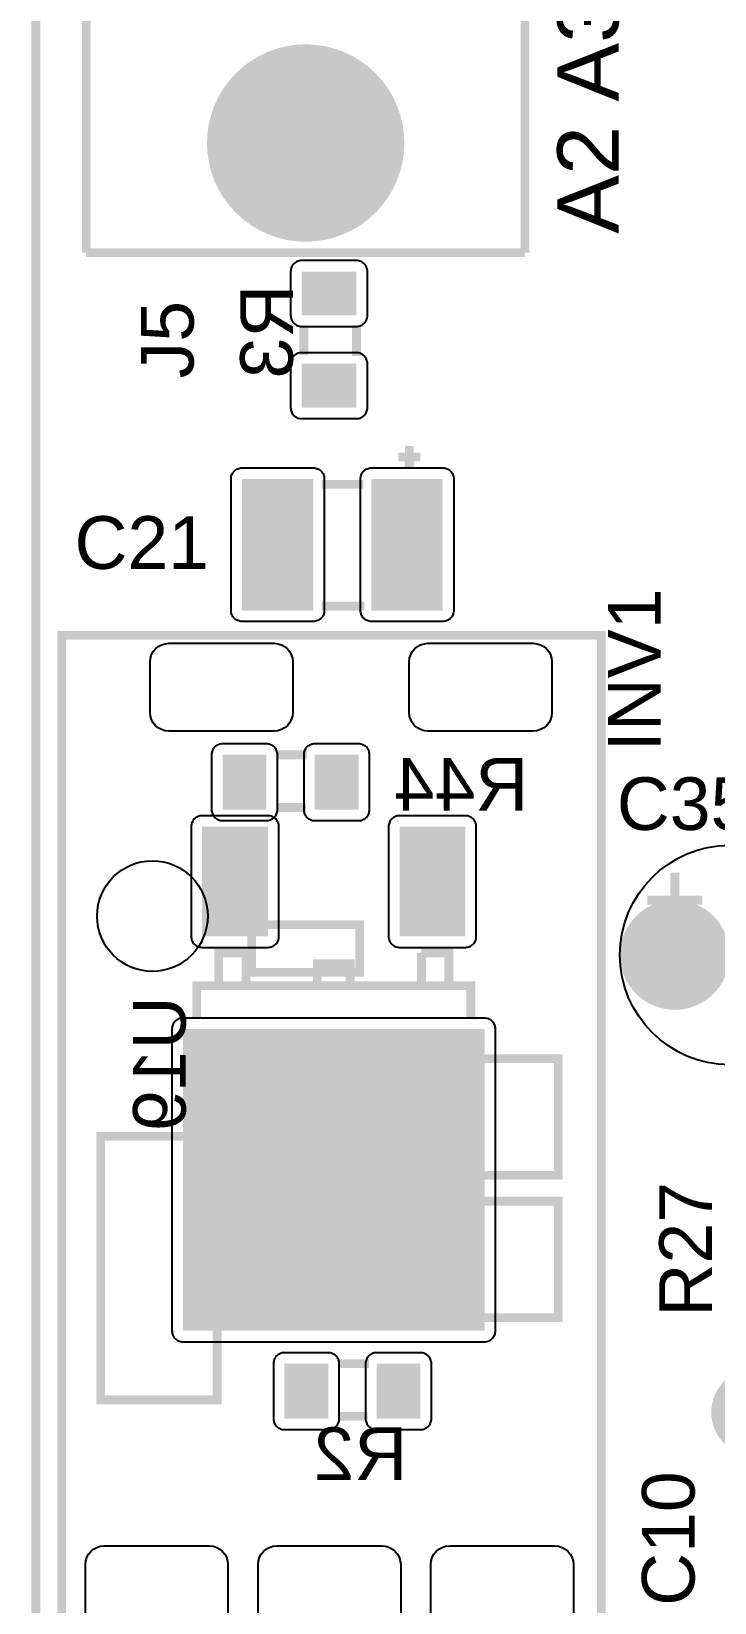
# Model space of a CAD drawing. Header units: inches. Extents: x -3.26 to 3.25, y -2.28 to 2.27.
# Drawn here: x -3.26 to -2.637, y -1.492 to -0.06 of the extents above; entities that cross this region are included whole.
import ezdxf

# ---------------------------------------------------------------- set-up
doc = ezdxf.new("R2010")
doc.units = ezdxf.units.IN
doc.layers.get('0').update_dxf_attribs({"linetype": 'CONTINUOUS'})

# ---------------------------------------------------------------- blocks, each defined once
blk = doc.blocks.new('RPAD')
blk.add_trace([(-0.5, -0.5), (-0.5, 0.5), (0.5, -0.5), (0.5, 0.5)])
blk = doc.blocks.new('EPAD')
at = {"const_width": 0.5}
blk.add_lwpolyline([(-0.25, 0, 1), (0.25, 0, 1)], format="xyb", close=True, dxfattribs=at)

msp = doc.modelspace()

# ---------------------------------------------------------------- linework, layer by layer
at = {"const_width": 0.008}
for points in [[(-3.255646, -2.275421), (3.249827, -2.275421), (3.249827, 2.267886), (-3.255646, 2.267886), (-3.255646, -2.275421)], [(-3.255646, -2.275421), (3.249827, -2.275421), (3.249827, 2.267886), (-3.255646, 2.267886), (-3.255646, -2.275421)], [(-3.255646, -2.275421), (3.249827, -2.275421), (3.249827, 2.267886), (-3.255646, 2.267886), (-3.255646, -2.275421)], [(-3.209583, 0.338752), (-3.209583, -0.261248)], [(-3.209583, 0.338752), (-3.209583, -0.261248)], [(-3.209583, 0.338752), (-3.209583, -0.261248)], [(-2.809583, -0.261248), (-2.809583, 0.338752)], [(-2.809583, -0.261248), (-2.809583, 0.338752)], [(-2.809583, -0.261248), (-2.809583, 0.338752)], [(-3.209583, -0.261248), (-2.809583, -0.261248)], [(-3.209583, -0.261248), (-2.809583, -0.261248)], [(-3.209583, -0.261248), (-2.809583, -0.261248)], [(-3.011272, -0.327421), (-3.011272, -0.354421)], [(-3.011272, -0.327421), (-3.011272, -0.354421)], [(-3.011272, -0.327421), (-3.011272, -0.354421)], [(-2.963272, -0.327421), (-2.963272, -0.355421)], [(-2.963272, -0.327421), (-2.963272, -0.355421)], [(-2.963272, -0.327421), (-2.963272, -0.355421)], [(-2.925063, -0.44739), (-2.905063, -0.44739)], [(-2.925063, -0.44739), (-2.905063, -0.44739)], [(-2.925063, -0.44739), (-2.905063, -0.44739)], [(-2.915063, -0.45739), (-2.915063, -0.43739)], [(-2.915063, -0.45739), (-2.915063, -0.43739)], [(-2.915063, -0.45739), (-2.915063, -0.43739)], [(-2.995063, -0.47239), (-2.957063, -0.47239)], [(-2.995063, -0.47239), (-2.957063, -0.47239)], [(-2.995063, -0.47239), (-2.957063, -0.47239)], [(-2.995063, -0.58339), (-2.956063, -0.58339)], [(-2.995063, -0.58339), (-2.956063, -0.58339)], [(-2.995063, -0.58339), (-2.956063, -0.58339)], [(-3.232024, -1.535264), (-2.739898, -1.535264), (-2.739898, -0.610067), (-3.232024, -0.610067), (-3.232024, -1.535264)], [(-3.232024, -1.535264), (-2.739898, -1.535264), (-2.739898, -0.610067), (-3.232024, -0.610067), (-3.232024, -1.535264)], [(-3.232024, -1.535264), (-2.739898, -1.535264), (-2.739898, -0.610067), (-3.232024, -0.610067), (-3.232024, -1.535264)], [(-3.036362, -0.718925), (-3.008362, -0.718925)], [(-3.036362, -0.718925), (-3.008362, -0.718925)], [(-3.036362, -0.718925), (-3.008362, -0.718925)], [(-3.036362, -0.766925), (-3.009362, -0.766925)], [(-3.036362, -0.766925), (-3.009362, -0.766925)], [(-3.036362, -0.766925), (-3.009362, -0.766925)], [(-2.672969, -0.826406), (-2.672969, -0.876406)], [(-2.672969, -0.826406), (-2.672969, -0.876406)], [(-2.672969, -0.826406), (-2.672969, -0.876406)], [(-2.697969, -0.851406), (-2.647969, -0.851406)], [(-2.697969, -0.851406), (-2.647969, -0.851406)], [(-2.697969, -0.851406), (-2.647969, -0.851406)], [(-3.058795, -0.917154), (-2.96037, -0.917154), (-2.96037, -0.873846), (-3.058795, -0.873846), (-3.058795, -0.917154)], [(-3.058795, -0.917154), (-2.96037, -0.917154), (-2.96037, -0.873846), (-3.058795, -0.873846), (-3.058795, -0.917154)], [(-3.058795, -0.917154), (-2.96037, -0.917154), (-2.96037, -0.873846), (-3.058795, -0.873846), (-3.058795, -0.917154)], [(-3.088992, -0.929476), (-3.088992, -0.899476), (-3.063992, -0.899476), (-3.063992, -0.929476)], [(-3.088992, -0.929476), (-3.088992, -0.899476), (-3.063992, -0.899476), (-3.063992, -0.929476)], [(-3.088992, -0.929476), (-3.088992, -0.899476), (-3.063992, -0.899476), (-3.063992, -0.929476)], [(-2.878992, -0.929476), (-2.878992, -0.899476), (-2.903992, -0.899476)], [(-2.903992, -0.929476), (-2.903992, -0.899476)], [(-2.878992, -0.929476), (-2.878992, -0.899476), (-2.903992, -0.899476)], [(-2.903992, -0.929476), (-2.903992, -0.899476)], [(-2.878992, -0.929476), (-2.878992, -0.899476), (-2.903992, -0.899476)], [(-2.903992, -0.929476), (-2.903992, -0.899476)], [(-2.998992, -0.929476), (-2.998992, -0.909476), (-2.968992, -0.909476), (-2.968992, -0.929476)], [(-2.998992, -0.929476), (-2.998992, -0.909476), (-2.968992, -0.909476), (-2.968992, -0.929476)], [(-2.998992, -0.929476), (-2.998992, -0.909476), (-2.968992, -0.909476), (-2.968992, -0.929476)], [(-3.108992, -0.959476), (-3.108992, -0.929476), (-2.858992, -0.929476), (-2.858992, -0.959476)], [(-3.108992, -0.959476), (-3.108992, -0.929476), (-2.858992, -0.929476), (-2.858992, -0.959476)], [(-3.108992, -0.959476), (-3.108992, -0.929476), (-2.858992, -0.929476), (-2.858992, -0.959476)], [(-3.019425, -1.102193), (-2.779268, -1.102193), (-2.779268, -0.995894), (-3.019425, -0.995894), (-3.019425, -1.102193)], [(-3.019425, -1.102193), (-2.779268, -1.102193), (-2.779268, -0.995894), (-3.019425, -0.995894), (-3.019425, -1.102193)], [(-3.019425, -1.102193), (-2.779268, -1.102193), (-2.779268, -0.995894), (-3.019425, -0.995894), (-3.019425, -1.102193)], [(-3.196591, -1.306917), (-3.090291, -1.306917), (-3.090291, -1.06676), (-3.196591, -1.06676), (-3.196591, -1.306917)], [(-3.196591, -1.306917), (-3.090291, -1.306917), (-3.090291, -1.06676), (-3.196591, -1.06676), (-3.196591, -1.306917)], [(-3.196591, -1.306917), (-3.090291, -1.306917), (-3.090291, -1.06676), (-3.196591, -1.06676), (-3.196591, -1.306917)], [(-3.019425, -1.232114), (-2.779268, -1.232114), (-2.779268, -1.125815), (-3.019425, -1.125815), (-3.019425, -1.232114)], [(-3.019425, -1.232114), (-2.779268, -1.232114), (-2.779268, -1.125815), (-3.019425, -1.125815), (-3.019425, -1.232114)], [(-3.019425, -1.232114), (-2.779268, -1.232114), (-2.779268, -1.125815), (-3.019425, -1.125815), (-3.019425, -1.232114)], [(-2.979937, -1.274043), (-2.951937, -1.274043)], [(-2.979937, -1.274043), (-2.951937, -1.274043)], [(-2.979937, -1.274043), (-2.951937, -1.274043)], [(-2.979937, -1.322043), (-2.952937, -1.322043)], [(-2.979937, -1.322043), (-2.952937, -1.322043)], [(-2.979937, -1.322043), (-2.952937, -1.322043)]]:
    msp.add_lwpolyline(points, dxfattribs=at)
for points in [[(-3.023272, -0.278421), (-3.023272, -0.318421), (-3.023221, -0.319461), (-3.023073, -0.320466), (-3.022831, -0.321433), (-3.0225, -0.322357), (-3.022085, -0.323233), (-3.021591, -0.324057), (-3.021021, -0.324825), (-3.020381, -0.325531), (-3.019675, -0.326171), (-3.018907, -0.32674), (-3.018083, -0.327235), (-3.017207, -0.32765), (-3.016283, -0.32798), (-3.015316, -0.328222), (-3.014311, -0.328371), (-3.013272, -0.328421), (-2.963272, -0.328421), (-2.962232, -0.328371), (-2.961227, -0.328222), (-2.96026, -0.32798), (-2.959336, -0.32765), (-2.95846, -0.327235), (-2.957636, -0.32674), (-2.956869, -0.326171), (-2.956162, -0.325531), (-2.955522, -0.324825), (-2.954953, -0.324057), (-2.954458, -0.323233), (-2.954043, -0.322357), (-2.953713, -0.321433), (-2.95347, -0.320466), (-2.953322, -0.319461), (-2.953272, -0.318421), (-2.953272, -0.278421), (-2.953322, -0.277382), (-2.95347, -0.276377), (-2.953713, -0.27541), (-2.954043, -0.274486), (-2.954458, -0.273609), (-2.954953, -0.272785), (-2.955522, -0.272018), (-2.956162, -0.271312), (-2.956869, -0.270672), (-2.957636, -0.270102), (-2.95846, -0.269608), (-2.959336, -0.269193), (-2.96026, -0.268862), (-2.961227, -0.26862), (-2.962232, -0.268472), (-2.963272, -0.268421), (-3.013272, -0.268421), (-3.014311, -0.268472), (-3.015316, -0.26862), (-3.016283, -0.268862), (-3.017207, -0.269193), (-3.018083, -0.269608), (-3.018907, -0.270102), (-3.019675, -0.270672), (-3.020381, -0.271312), (-3.021021, -0.272018), (-3.021591, -0.272785), (-3.022085, -0.273609), (-3.0225, -0.274486), (-3.022831, -0.27541), (-3.023073, -0.276377), (-3.023221, -0.277382), (-3.023272, -0.278421)], [(-3.023272, -0.362421), (-3.023272, -0.402421), (-3.023221, -0.403461), (-3.023073, -0.404466), (-3.022831, -0.405433), (-3.0225, -0.406357), (-3.022085, -0.407233), (-3.021591, -0.408057), (-3.021021, -0.408825), (-3.020381, -0.409531), (-3.019675, -0.410171), (-3.018907, -0.41074), (-3.018083, -0.411235), (-3.017207, -0.41165), (-3.016283, -0.41198), (-3.015316, -0.412222), (-3.014311, -0.412371), (-3.013272, -0.412421), (-2.963272, -0.412421), (-2.962232, -0.412371), (-2.961227, -0.412222), (-2.96026, -0.41198), (-2.959336, -0.41165), (-2.95846, -0.411235), (-2.957636, -0.41074), (-2.956869, -0.410171), (-2.956162, -0.409531), (-2.955522, -0.408825), (-2.954953, -0.408057), (-2.954458, -0.407233), (-2.954043, -0.406357), (-2.953713, -0.405433), (-2.95347, -0.404466), (-2.953322, -0.403461), (-2.953272, -0.402421), (-2.953272, -0.362421), (-2.953322, -0.361382), (-2.95347, -0.360377), (-2.953713, -0.35941), (-2.954043, -0.358486), (-2.954458, -0.357609), (-2.954953, -0.356785), (-2.955522, -0.356018), (-2.956162, -0.355312), (-2.956869, -0.354672), (-2.957636, -0.354102), (-2.95846, -0.353608), (-2.959336, -0.353193), (-2.96026, -0.352862), (-2.961227, -0.35262), (-2.962232, -0.352472), (-2.963272, -0.352421), (-3.013272, -0.352421), (-3.014311, -0.352472), (-3.015316, -0.35262), (-3.016283, -0.352862), (-3.017207, -0.353193), (-3.018083, -0.353608), (-3.018907, -0.354102), (-3.019675, -0.354672), (-3.020381, -0.355312), (-3.021021, -0.356018), (-3.021591, -0.356785), (-3.022085, -0.357609), (-3.0225, -0.358486), (-3.022831, -0.35941), (-3.023073, -0.360377), (-3.023221, -0.361382), (-3.023272, -0.362421)], [(-3.067563, -0.45739), (-3.002563, -0.45739), (-3.001524, -0.45744), (-3.000519, -0.457589), (-2.999552, -0.457831), (-2.998628, -0.458161), (-2.997751, -0.458576), (-2.996927, -0.459071), (-2.996159, -0.45964), (-2.995454, -0.46028), (-2.994813, -0.460987), (-2.994244, -0.461754), (-2.99375, -0.462578), (-2.993335, -0.463454), (-2.993004, -0.464378), (-2.992762, -0.465345), (-2.992613, -0.46635), (-2.992563, -0.46739), (-2.992563, -0.58739), (-2.992613, -0.588429), (-2.992762, -0.589434), (-2.993004, -0.590401), (-2.993335, -0.591325), (-2.99375, -0.592202), (-2.994244, -0.593026), (-2.994813, -0.593793), (-2.995454, -0.594499), (-2.996159, -0.595139), (-2.996927, -0.595709), (-2.997751, -0.596204), (-2.998628, -0.596618), (-2.999552, -0.596949), (-3.000519, -0.597191), (-3.001524, -0.597339), (-3.002563, -0.59739), (-3.067563, -0.59739), (-3.068602, -0.597339), (-3.069607, -0.597191), (-3.070574, -0.596949), (-3.071498, -0.596618), (-3.072375, -0.596204), (-3.073199, -0.595709), (-3.073967, -0.595139), (-3.074672, -0.594499), (-3.075313, -0.593793), (-3.075882, -0.593026), (-3.076376, -0.592202), (-3.076791, -0.591325), (-3.077122, -0.590401), (-3.077364, -0.589434), (-3.077513, -0.588429), (-3.077563, -0.58739), (-3.077563, -0.46739), (-3.077513, -0.46635), (-3.077364, -0.465345), (-3.077122, -0.464378), (-3.076791, -0.463454), (-3.076376, -0.462578), (-3.075882, -0.461754), (-3.075313, -0.460987), (-3.074672, -0.46028), (-3.073967, -0.45964), (-3.073199, -0.459071), (-3.072375, -0.458576), (-3.071498, -0.458161), (-3.070574, -0.457831), (-3.069607, -0.457589), (-3.068602, -0.45744), (-3.067563, -0.45739)], [(-2.949563, -0.45739), (-2.884563, -0.45739), (-2.883524, -0.45744), (-2.882519, -0.457589), (-2.881552, -0.457831), (-2.880628, -0.458161), (-2.879751, -0.458576), (-2.878927, -0.459071), (-2.878159, -0.45964), (-2.877454, -0.46028), (-2.876813, -0.460987), (-2.876244, -0.461754), (-2.87575, -0.462578), (-2.875335, -0.463454), (-2.875004, -0.464378), (-2.874762, -0.465345), (-2.874613, -0.46635), (-2.874563, -0.46739), (-2.874563, -0.58739), (-2.874613, -0.588429), (-2.874762, -0.589434), (-2.875004, -0.590401), (-2.875335, -0.591325), (-2.87575, -0.592202), (-2.876244, -0.593026), (-2.876813, -0.593793), (-2.877454, -0.594499), (-2.878159, -0.595139), (-2.878927, -0.595709), (-2.879751, -0.596204), (-2.880628, -0.596618), (-2.881552, -0.596949), (-2.882519, -0.597191), (-2.883524, -0.597339), (-2.884563, -0.59739), (-2.949563, -0.59739), (-2.950602, -0.597339), (-2.951607, -0.597191), (-2.952574, -0.596949), (-2.953498, -0.596618), (-2.954375, -0.596204), (-2.955199, -0.595709), (-2.955967, -0.595139), (-2.956672, -0.594499), (-2.957313, -0.593793), (-2.957882, -0.593026), (-2.958376, -0.592202), (-2.958791, -0.591325), (-2.959122, -0.590401), (-2.959364, -0.589434), (-2.959513, -0.588429), (-2.959563, -0.58739), (-2.959563, -0.46739), (-2.959513, -0.46635), (-2.959364, -0.465345), (-2.959122, -0.464378), (-2.958791, -0.463454), (-2.958376, -0.462578), (-2.957882, -0.461754), (-2.957313, -0.460987), (-2.956672, -0.46028), (-2.955967, -0.45964), (-2.955199, -0.459071), (-2.954375, -0.458576), (-2.953498, -0.458161), (-2.952574, -0.457831), (-2.951607, -0.457589), (-2.950602, -0.45744), (-2.949563, -0.45739)], [(-3.021354, -0.634311), (-3.021354, -0.680311), (-3.021693, -0.683787), (-3.022666, -0.687001), (-3.024212, -0.689892), (-3.026269, -0.692397), (-3.028773, -0.694454), (-3.031664, -0.696), (-3.034878, -0.696973), (-3.038354, -0.697311), (-3.134354, -0.697311), (-3.13783, -0.696973), (-3.141044, -0.696), (-3.143935, -0.694454), (-3.14644, -0.692397), (-3.148497, -0.689892), (-3.150043, -0.687001), (-3.151016, -0.683787), (-3.151354, -0.680311), (-3.151354, -0.634311), (-3.151016, -0.630835), (-3.150043, -0.627621), (-3.148497, -0.62473), (-3.14644, -0.622225), (-3.143935, -0.620169), (-3.141044, -0.618622), (-3.13783, -0.617649), (-3.134354, -0.617311), (-3.038354, -0.617311), (-3.034878, -0.617649), (-3.031664, -0.618622), (-3.028773, -0.620169), (-3.026269, -0.622225), (-3.024212, -0.62473), (-3.022666, -0.627621), (-3.021693, -0.630835), (-3.021354, -0.634311)], [(-2.785134, -0.634311), (-2.785134, -0.680311), (-2.785472, -0.683787), (-2.786445, -0.687001), (-2.787991, -0.689892), (-2.790048, -0.692397), (-2.792553, -0.694454), (-2.795444, -0.696), (-2.798658, -0.696973), (-2.802134, -0.697311), (-2.898134, -0.697311), (-2.90161, -0.696973), (-2.904824, -0.696), (-2.907715, -0.694454), (-2.91022, -0.692397), (-2.912276, -0.689892), (-2.913822, -0.687001), (-2.914796, -0.683787), (-2.915134, -0.680311), (-2.915134, -0.634311), (-2.914796, -0.630835), (-2.913822, -0.627621), (-2.912276, -0.62473), (-2.91022, -0.622225), (-2.907715, -0.620169), (-2.904824, -0.618622), (-2.90161, -0.617649), (-2.898134, -0.617311), (-2.802134, -0.617311), (-2.798658, -0.617649), (-2.795444, -0.618622), (-2.792553, -0.620169), (-2.790048, -0.622225), (-2.787991, -0.62473), (-2.786445, -0.627621), (-2.785472, -0.630835), (-2.785134, -0.634311)], [(-3.085362, -0.778925), (-3.045362, -0.778925), (-3.044323, -0.778875), (-3.043318, -0.778726), (-3.042351, -0.778484), (-3.041427, -0.778154), (-3.04055, -0.777739), (-3.039726, -0.777244), (-3.038959, -0.776675), (-3.038253, -0.776035), (-3.037613, -0.775328), (-3.037043, -0.774561), (-3.036549, -0.773737), (-3.036134, -0.772861), (-3.035803, -0.771937), (-3.035561, -0.77097), (-3.035413, -0.769965), (-3.035362, -0.768925), (-3.035362, -0.718925), (-3.035413, -0.717886), (-3.035561, -0.716881), (-3.035803, -0.715914), (-3.036134, -0.71499), (-3.036549, -0.714113), (-3.037043, -0.713289), (-3.037613, -0.712522), (-3.038253, -0.711816), (-3.038959, -0.711176), (-3.039726, -0.710606), (-3.04055, -0.710111), (-3.041427, -0.709697), (-3.042351, -0.709366), (-3.043318, -0.709124), (-3.044323, -0.708976), (-3.045362, -0.708925), (-3.085362, -0.708925), (-3.086402, -0.708976), (-3.087407, -0.709124), (-3.088374, -0.709366), (-3.089298, -0.709697), (-3.090174, -0.710111), (-3.090998, -0.710606), (-3.091766, -0.711176), (-3.092472, -0.711816), (-3.093112, -0.712522), (-3.093681, -0.713289), (-3.094176, -0.714113), (-3.094591, -0.71499), (-3.094921, -0.715914), (-3.095163, -0.716881), (-3.095312, -0.717886), (-3.095362, -0.718925), (-3.095362, -0.768925), (-3.095312, -0.769965), (-3.095163, -0.77097), (-3.094921, -0.771937), (-3.094591, -0.772861), (-3.094176, -0.773737), (-3.093681, -0.774561), (-3.093112, -0.775328), (-3.092472, -0.776035), (-3.091766, -0.776675), (-3.090998, -0.777244), (-3.090174, -0.777739), (-3.089298, -0.778154), (-3.088374, -0.778484), (-3.087407, -0.778726), (-3.086402, -0.778875), (-3.085362, -0.778925)], [(-3.001362, -0.778925), (-2.961362, -0.778925), (-2.960323, -0.778875), (-2.959318, -0.778726), (-2.958351, -0.778484), (-2.957427, -0.778154), (-2.95655, -0.777739), (-2.955726, -0.777244), (-2.954959, -0.776675), (-2.954253, -0.776035), (-2.953613, -0.775328), (-2.953043, -0.774561), (-2.952549, -0.773737), (-2.952134, -0.772861), (-2.951803, -0.771937), (-2.951561, -0.77097), (-2.951413, -0.769965), (-2.951362, -0.768925), (-2.951362, -0.718925), (-2.951413, -0.717886), (-2.951561, -0.716881), (-2.951803, -0.715914), (-2.952134, -0.71499), (-2.952549, -0.714113), (-2.953043, -0.713289), (-2.953613, -0.712522), (-2.954253, -0.711816), (-2.954959, -0.711176), (-2.955726, -0.710606), (-2.95655, -0.710111), (-2.957427, -0.709697), (-2.958351, -0.709366), (-2.959318, -0.709124), (-2.960323, -0.708976), (-2.961362, -0.708925), (-3.001362, -0.708925), (-3.002402, -0.708976), (-3.003407, -0.709124), (-3.004374, -0.709366), (-3.005298, -0.709697), (-3.006174, -0.710111), (-3.006998, -0.710606), (-3.007766, -0.711176), (-3.008472, -0.711816), (-3.009112, -0.712522), (-3.009681, -0.713289), (-3.010176, -0.714113), (-3.010591, -0.71499), (-3.010921, -0.715914), (-3.011163, -0.716881), (-3.011312, -0.717886), (-3.011362, -0.718925), (-3.011362, -0.768925), (-3.011312, -0.769965), (-3.011163, -0.77097), (-3.010921, -0.771937), (-3.010591, -0.772861), (-3.010176, -0.773737), (-3.009681, -0.774561), (-3.009112, -0.775328), (-3.008472, -0.776035), (-3.007766, -0.776675), (-3.006998, -0.777244), (-3.006174, -0.777739), (-3.005298, -0.778154), (-3.004374, -0.778484), (-3.003407, -0.778726), (-3.002402, -0.778875), (-3.001362, -0.778925)], [(-3.103992, -0.894476), (-3.043992, -0.894476), (-3.042953, -0.894426), (-3.041948, -0.894278), (-3.040981, -0.894035), (-3.040057, -0.893705), (-3.03918, -0.89329), (-3.038356, -0.892795), (-3.037589, -0.892226), (-3.036883, -0.891586), (-3.036243, -0.89088), (-3.035673, -0.890112), (-3.035179, -0.889288), (-3.034764, -0.888412), (-3.034433, -0.887488), (-3.034191, -0.886521), (-3.034043, -0.885516), (-3.033992, -0.884476), (-3.033992, -0.784476), (-3.034043, -0.783437), (-3.034191, -0.782432), (-3.034433, -0.781465), (-3.034764, -0.780541), (-3.035179, -0.779665), (-3.035673, -0.778841), (-3.036243, -0.778073), (-3.036883, -0.777367), (-3.037589, -0.776727), (-3.038356, -0.776157), (-3.03918, -0.775663), (-3.040057, -0.775248), (-3.040981, -0.774917), (-3.041948, -0.774675), (-3.042953, -0.774527), (-3.043992, -0.774476), (-3.103992, -0.774476), (-3.105031, -0.774527), (-3.106037, -0.774675), (-3.107004, -0.774917), (-3.107928, -0.775248), (-3.108804, -0.775663), (-3.109628, -0.776157), (-3.110396, -0.776727), (-3.111102, -0.777367), (-3.111742, -0.778073), (-3.112311, -0.778841), (-3.112806, -0.779665), (-3.11322, -0.780541), (-3.113551, -0.781465), (-3.113793, -0.782432), (-3.113942, -0.783437), (-3.113992, -0.784476), (-3.113992, -0.884476), (-3.113942, -0.885516), (-3.113793, -0.886521), (-3.113551, -0.887488), (-3.11322, -0.888412), (-3.112806, -0.889288), (-3.112311, -0.890112), (-3.111742, -0.89088), (-3.111102, -0.891586), (-3.110396, -0.892226), (-3.109628, -0.892795), (-3.108804, -0.89329), (-3.107928, -0.893705), (-3.107004, -0.894035), (-3.106037, -0.894278), (-3.105031, -0.894426), (-3.103992, -0.894476)], [(-2.923992, -0.894476), (-2.863992, -0.894476), (-2.862953, -0.894426), (-2.861948, -0.894278), (-2.860981, -0.894035), (-2.860057, -0.893705), (-2.85918, -0.89329), (-2.858356, -0.892795), (-2.857589, -0.892226), (-2.856883, -0.891586), (-2.856243, -0.89088), (-2.855673, -0.890112), (-2.855179, -0.889288), (-2.854764, -0.888412), (-2.854433, -0.887488), (-2.854191, -0.886521), (-2.854043, -0.885516), (-2.853992, -0.884476), (-2.853992, -0.784476), (-2.854043, -0.783437), (-2.854191, -0.782432), (-2.854433, -0.781465), (-2.854764, -0.780541), (-2.855179, -0.779665), (-2.855673, -0.778841), (-2.856243, -0.778073), (-2.856883, -0.777367), (-2.857589, -0.776727), (-2.858356, -0.776157), (-2.85918, -0.775663), (-2.860057, -0.775248), (-2.860981, -0.774917), (-2.861948, -0.774675), (-2.862953, -0.774527), (-2.863992, -0.774476), (-2.923992, -0.774476), (-2.925031, -0.774527), (-2.926037, -0.774675), (-2.927004, -0.774917), (-2.927928, -0.775248), (-2.928804, -0.775663), (-2.929628, -0.776157), (-2.930396, -0.776727), (-2.931102, -0.777367), (-2.931742, -0.778073), (-2.932311, -0.778841), (-2.932806, -0.779665), (-2.93322, -0.780541), (-2.933551, -0.781465), (-2.933793, -0.782432), (-2.933942, -0.783437), (-2.933992, -0.784476), (-2.933992, -0.884476), (-2.933942, -0.885516), (-2.933793, -0.886521), (-2.933551, -0.887488), (-2.93322, -0.888412), (-2.932806, -0.889288), (-2.932311, -0.890112), (-2.931742, -0.89088), (-2.931102, -0.891586), (-2.930396, -0.892226), (-2.929628, -0.892795), (-2.928804, -0.89329), (-2.927928, -0.893705), (-2.927004, -0.894035), (-2.926037, -0.894278), (-2.925031, -0.894426), (-2.923992, -0.894476)], [(-3.121492, -1.253976), (-2.846492, -1.253976), (-2.845453, -1.253926), (-2.844448, -1.253778), (-2.843481, -1.253535), (-2.842557, -1.253205), (-2.84168, -1.25279), (-2.840856, -1.252295), (-2.840089, -1.251726), (-2.839383, -1.251086), (-2.838743, -1.25038), (-2.838173, -1.249612), (-2.837679, -1.248788), (-2.837264, -1.247912), (-2.836933, -1.246988), (-2.836691, -1.246021), (-2.836543, -1.245016), (-2.836492, -1.243976), (-2.836492, -0.968976), (-2.836543, -0.967937), (-2.836691, -0.966932), (-2.836933, -0.965965), (-2.837264, -0.965041), (-2.837679, -0.964165), (-2.838173, -0.963341), (-2.838743, -0.962573), (-2.839383, -0.961867), (-2.840089, -0.961227), (-2.840856, -0.960657), (-2.84168, -0.960163), (-2.842557, -0.959748), (-2.843481, -0.959417), (-2.844448, -0.959175), (-2.845453, -0.959027), (-2.846492, -0.958976), (-3.121492, -0.958976), (-3.122531, -0.959027), (-3.123537, -0.959175), (-3.124504, -0.959417), (-3.125428, -0.959748), (-3.126304, -0.960163), (-3.127128, -0.960657), (-3.127896, -0.961227), (-3.128602, -0.961867), (-3.129242, -0.962573), (-3.129811, -0.963341), (-3.130306, -0.964165), (-3.13072, -0.965041), (-3.131051, -0.965965), (-3.131293, -0.966932), (-3.131442, -0.967937), (-3.131492, -0.968976), (-3.131492, -1.243976), (-3.131442, -1.245016), (-3.131293, -1.246021), (-3.131051, -1.246988), (-3.13072, -1.247912), (-3.130306, -1.248788), (-3.129811, -1.249612), (-3.129242, -1.25038), (-3.128602, -1.251086), (-3.127896, -1.251726), (-3.127128, -1.252295), (-3.126304, -1.25279), (-3.125428, -1.253205), (-3.124504, -1.253535), (-3.123537, -1.253778), (-3.122531, -1.253926), (-3.121492, -1.253976)], [(-3.028937, -1.334043), (-2.988937, -1.334043), (-2.987898, -1.333993), (-2.986893, -1.333844), (-2.985926, -1.333602), (-2.985002, -1.333272), (-2.984125, -1.332857), (-2.983301, -1.332362), (-2.982533, -1.331793), (-2.981828, -1.331153), (-2.981187, -1.330446), (-2.980618, -1.329679), (-2.980124, -1.328855), (-2.979709, -1.327979), (-2.979378, -1.327055), (-2.979136, -1.326088), (-2.978987, -1.325083), (-2.978937, -1.324043), (-2.978937, -1.274043), (-2.978987, -1.273004), (-2.979136, -1.271999), (-2.979378, -1.271032), (-2.979709, -1.270108), (-2.980124, -1.269231), (-2.980618, -1.268407), (-2.981187, -1.26764), (-2.981828, -1.266934), (-2.982533, -1.266294), (-2.983301, -1.265724), (-2.984125, -1.26523), (-2.985002, -1.264815), (-2.985926, -1.264484), (-2.986893, -1.264242), (-2.987898, -1.264094), (-2.988937, -1.264043), (-3.028937, -1.264043), (-3.029976, -1.264094), (-3.030981, -1.264242), (-3.031948, -1.264484), (-3.032872, -1.264815), (-3.033749, -1.26523), (-3.034573, -1.265724), (-3.035341, -1.266294), (-3.036046, -1.266934), (-3.036687, -1.26764), (-3.037256, -1.268407), (-3.03775, -1.269231), (-3.038165, -1.270108), (-3.038496, -1.271032), (-3.038738, -1.271999), (-3.038887, -1.273004), (-3.038937, -1.274043), (-3.038937, -1.324043), (-3.038887, -1.325083), (-3.038738, -1.326088), (-3.038496, -1.327055), (-3.038165, -1.327979), (-3.03775, -1.328855), (-3.037256, -1.329679), (-3.036687, -1.330446), (-3.036046, -1.331153), (-3.035341, -1.331793), (-3.034573, -1.332362), (-3.033749, -1.332857), (-3.032872, -1.333272), (-3.031948, -1.333602), (-3.030981, -1.333844), (-3.029976, -1.333993), (-3.028937, -1.334043)], [(-2.944937, -1.334043), (-2.904937, -1.334043), (-2.903898, -1.333993), (-2.902893, -1.333844), (-2.901926, -1.333602), (-2.901002, -1.333272), (-2.900125, -1.332857), (-2.899301, -1.332362), (-2.898533, -1.331793), (-2.897828, -1.331153), (-2.897187, -1.330446), (-2.896618, -1.329679), (-2.896124, -1.328855), (-2.895709, -1.327979), (-2.895378, -1.327055), (-2.895136, -1.326088), (-2.894987, -1.325083), (-2.894937, -1.324043), (-2.894937, -1.274043), (-2.894987, -1.273004), (-2.895136, -1.271999), (-2.895378, -1.271032), (-2.895709, -1.270108), (-2.896124, -1.269231), (-2.896618, -1.268407), (-2.897187, -1.26764), (-2.897828, -1.266934), (-2.898533, -1.266294), (-2.899301, -1.265724), (-2.900125, -1.26523), (-2.901002, -1.264815), (-2.901926, -1.264484), (-2.902893, -1.264242), (-2.903898, -1.264094), (-2.904937, -1.264043), (-2.944937, -1.264043), (-2.945976, -1.264094), (-2.946981, -1.264242), (-2.947948, -1.264484), (-2.948872, -1.264815), (-2.949749, -1.26523), (-2.950573, -1.265724), (-2.951341, -1.266294), (-2.952046, -1.266934), (-2.952687, -1.26764), (-2.953256, -1.268407), (-2.95375, -1.269231), (-2.954165, -1.270108), (-2.954496, -1.271032), (-2.954738, -1.271999), (-2.954887, -1.273004), (-2.954937, -1.274043), (-2.954937, -1.324043), (-2.954887, -1.325083), (-2.954738, -1.326088), (-2.954496, -1.327055), (-2.954165, -1.327979), (-2.95375, -1.328855), (-2.953256, -1.329679), (-2.952687, -1.330446), (-2.952046, -1.331153), (-2.951341, -1.331793), (-2.950573, -1.332362), (-2.949749, -1.332857), (-2.948872, -1.333272), (-2.947948, -1.333602), (-2.946981, -1.333844), (-2.945976, -1.333993), (-2.944937, -1.334043)]]:
    msp.add_lwpolyline(points, close=True)
for points in [[(-3.210409, -1.503146), (-3.210409, -1.457146), (-3.210071, -1.45367), (-3.209098, -1.450456), (-3.207552, -1.447565), (-3.205495, -1.44506), (-3.202991, -1.443003), (-3.2001, -1.441457), (-3.196885, -1.440484), (-3.193409, -1.440146), (-3.097409, -1.440146), (-3.093933, -1.440484), (-3.090719, -1.441457), (-3.087828, -1.443003), (-3.085324, -1.44506), (-3.083267, -1.447565), (-3.081721, -1.450456), (-3.080748, -1.45367), (-3.080409, -1.457146), (-3.080409, -1.457146), (-3.080409, -1.503146)], [(-3.052929, -1.503146), (-3.052929, -1.457146), (-3.052591, -1.45367), (-3.051618, -1.450456), (-3.050072, -1.447565), (-3.048015, -1.44506), (-3.04551, -1.443003), (-3.042619, -1.441457), (-3.039405, -1.440484), (-3.035929, -1.440146), (-2.939929, -1.440146), (-2.936453, -1.440484), (-2.933239, -1.441457), (-2.930348, -1.443003), (-2.927843, -1.44506), (-2.925787, -1.447565), (-2.924241, -1.450456), (-2.923267, -1.45367), (-2.922929, -1.457146), (-2.922929, -1.457146), (-2.922929, -1.503146)], [(-2.895449, -1.503146), (-2.895449, -1.457146), (-2.895111, -1.45367), (-2.894137, -1.450456), (-2.892591, -1.447565), (-2.890535, -1.44506), (-2.88803, -1.443003), (-2.885139, -1.441457), (-2.881925, -1.440484), (-2.878449, -1.440146), (-2.782449, -1.440146), (-2.778973, -1.440484), (-2.775759, -1.441457), (-2.772868, -1.443003), (-2.770363, -1.44506), (-2.768306, -1.447565), (-2.76676, -1.450456), (-2.765787, -1.45367), (-2.765449, -1.457146), (-2.765449, -1.457146), (-2.765449, -1.503146)]]:
    msp.add_lwpolyline(points)
for centre, radius in [((-2.622969, -0.901406), 0.1), ((-2.622969, -0.901406), 0.1), ((-2.622969, -0.901406), 0.1), ((-3.149346, -0.865972), 0.050418), ((-3.149346, -0.865972), 0.050418), ((-3.149346, -0.865972), 0.050418)]:
    msp.add_circle(centre, radius)

# ---------------------------------------------------------------- block references
for name, p, xscale, yscale in [('EPAD', (-3.009583, -0.161248), 0.18, 0.18), ('RPAD', (-3.035063, -0.52739), 0.065, 0.12), ('RPAD', (-2.917063, -0.52739), 0.065, 0.12), ('EPAD', (-2.672969, -0.901406), 0.1, 0.1), ('EPAD', (-2.599772, -1.318421), 0.08, 0.08)]:
    msp.add_blockref(name, p, dxfattribs=dict(xscale=xscale, yscale=yscale))
for p, xscale, yscale, rotation in [((-2.988272, -0.298421), 0.04, 0.05, 90), ((-2.988272, -0.382421), 0.04, 0.05, 90), ((-3.065362, -0.743925), 0.04, 0.05, 180), ((-2.981362, -0.743925), 0.04, 0.05, 180), ((-3.073992, -0.834476), 0.06, 0.1, 180), ((-2.893992, -0.834476), 0.06, 0.1, 180), ((-2.983992, -1.106476), 0.275, 0.275, 180), ((-3.008937, -1.299043), 0.04, 0.05, 180), ((-2.924937, -1.299043), 0.04, 0.05, 180)]:
    msp.add_blockref('RPAD', p, dxfattribs=dict(xscale=xscale, yscale=yscale, rotation=rotation))

# ---------------------------------------------------------------- texts
for s, height, width, p in [('A2 A3 GND', 0.056, 1.071429, (-2.724142, -0.243925)), ('A2 A3 GND', 0.056, 1.071429, (-2.724142, -0.243925)), ('A2 A3 GND', 0.056, 1.071429, (-2.724142, -0.243925)), ('J5', 0.048, 1.041667, (-3.111734, -0.37584)), ('J5', 0.048, 1.041667, (-3.111734, -0.37584)), ('J5', 0.048, 1.041667, (-3.111734, -0.37584)), ('INV1', 0.048, 1.041667, (-2.685835, -0.715972)), ('INV1', 0.048, 1.041667, (-2.685835, -0.715972)), ('INV1', 0.048, 1.041667, (-2.685835, -0.715972)), ('R27', 0.048, 1.041667, (-2.639213, -1.231004)), ('R27', 0.048, 1.041667, (-2.639213, -1.231004)), ('R27', 0.048, 1.041667, (-2.639213, -1.231004)), ('C10', 0.048, 1.041667, (-2.654961, -1.494783)), ('C10', 0.048, 1.041667, (-2.654961, -1.494783)), ('C10', 0.048, 1.041667, (-2.654961, -1.494783))]:
    msp.add_text(s, height=height, rotation=90, dxfattribs=dict(width=width)).set_placement(p)
at = {"text_generation_flag": 2, "width": 1.041667}
for s, p in [('R3', (-3.021272, -0.290421)), ('R3', (-3.021272, -0.290421)), ('R3', (-3.021272, -0.290421)), ('U19', (-3.118992, -0.939226)), ('U19', (-3.118992, -0.939226)), ('U19', (-3.118992, -0.939226))]:
    msp.add_text(s, height=0.048, rotation=90, dxfattribs=at).set_placement(p)
at = {"width": 1.041667}
for s, p in [('C21', (-3.220354, -0.549437)), ('C21', (-3.220354, -0.549437)), ('C21', (-3.220354, -0.549437)), ('C35', (-2.72589, -0.787469)), ('C35', (-2.72589, -0.787469)), ('C35', (-2.72589, -0.787469))]:
    msp.add_text(s, height=0.048, dxfattribs=at).set_placement(p)
at = {"text_generation_flag": 2, "width": 1.041667}
for s, p in [('R44', (-2.80663, -0.769807)), ('R44', (-2.80663, -0.769807)), ('R44', (-2.80663, -0.769807)), ('R2', (-2.916937, -1.380043)), ('R2', (-2.916937, -1.380043)), ('R2', (-2.916937, -1.380043))]:
    msp.add_text(s, height=0.048, dxfattribs=at).set_placement(p)

doc.saveas('drawing.dxf')
